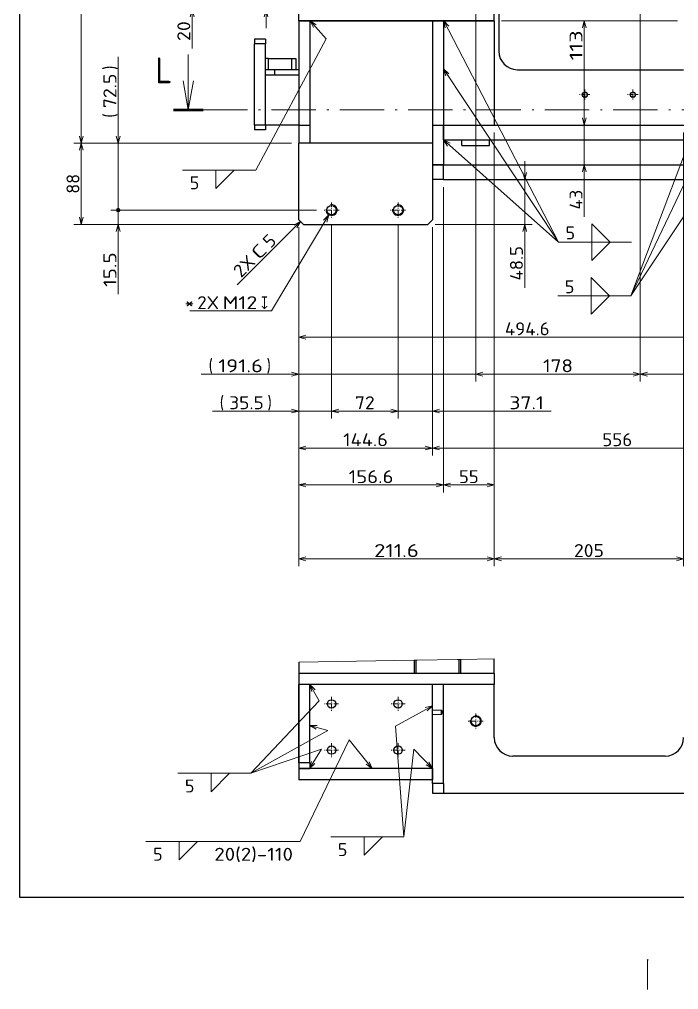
# Model space of a CAD drawing. Extents: x 0 to 1254, y -12 to 833.
# Drawn here: x 40 to 218.4, y 0 to 262.5 of the extents above; entities that cross this region are included whole.
import ezdxf
from ezdxf.enums import TextEntityAlignment as Align

# ---------------------------------------------------------------- set-up
doc = ezdxf.new("R2010")
doc.units = 0
doc.linetypes.add('DASHDOT', pattern=[18.5, 12, -3, 0.5, -3])
doc.layers.get('0').update_dxf_attribs({"lineweight": 13})
doc.styles.add('GDT', font='gdt.shx')
doc.styles.get("Standard").update_dxf_attribs({"font": 'isocp.shx'})
doc.dimstyles.get("Standard").update_dxf_attribs({"dimtxt": 2.5, "dimasz": 2.5, "dimexe": 1.25, "dimexo": 0.625, "dimtad": 1, "dimcen": 2.5, "dimadec": 0, "dimazin": 0, "dimtfac": 1, "dimtmove": 0, "dimatfit": 0, "dimfxl": 1, "dimarcsym": 0})

# ---------------------------------------------------------------- blocks, each defined once
blk = doc.blocks.new('*D194')
at = {"color": 214, "lineweight": 13}
for p, q in [((123.699819, 209.637482), (108.229497, 183.631684)), ((108.229497, 183.631684), (86.135137, 183.631684))]:
    blk.add_line(p, q, dxfattribs=at)
blk.add_lwpolyline([(123.157018, 207.712548), (123.699819, 209.637482), (122.267278, 208.241837)], dxfattribs=at)
for s, width, p, p2 in [('2X', 0.953544, (88.135137, 184.131684), (94.015325, 184.131684)), ('M12', 0.921945, (95.01534, 184.131684), (104.388448, 184.131684))]:
    blk.add_text(s, height=3.5, dxfattribs=dict(at, width=width)).set_placement(p, p2, align=Align.FIT)
at = {"color": 214, "lineweight": 13, "style": 'GDT', "width": 0.52601}
blk.add_text('x', height=3.5, dxfattribs=at).set_placement((105.388463, 184.131684), (107.229497, 184.131684), align=Align.FIT)
blk = doc.blocks.new('*D206')
at = {"color": 7, "lineweight": 13}
for p, q in [((239.241704, 234.926621), (239.241704, 174.551621)), ((115.59171, 206.301621), (115.59171, 174.551621)), ((115.59171, 176.551621), (239.241704, 176.551621))]:
    blk.add_line(p, q, dxfattribs=at)
for points in [[(117.523549, 177.06926), (115.59171, 176.551621), (117.523549, 176.033982)], [(237.309854, 176.033982), (239.241704, 176.551621), (237.309854, 177.06926)]]:
    blk.add_lwpolyline(points, dxfattribs=at)
at = {"color": 7, "lineweight": 13, "width": 0.8352}
blk.add_text('494.6', height=3.5, dxfattribs=at).set_placement((171.361509, 177.051621), (183.471906, 177.051621), align=Align.FIT)
blk = doc.blocks.new('*D208')
at = {"color": 7, "lineweight": 13}
for p, q in [((176.741704, 189.878724), (176.741704, 224.176621)), ((152.491704, 207.051621), (178.741704, 207.051621))]:
    blk.add_line(p, q, dxfattribs=at)
for points in [[(176.224065, 221.108475), (176.741704, 219.176621), (177.259343, 221.108475)], [(177.259343, 205.119767), (176.741704, 207.051621), (176.224065, 205.119767)]]:
    blk.add_lwpolyline(points, dxfattribs=at)
at = {"color": 7, "lineweight": 13, "width": 0.836938}
blk.add_text('48.5', height=3.5, rotation=90, dxfattribs=at).set_placement((176.241704, 191.878724), (176.241704, 201.224526), align=Align.FIT)
blk = doc.blocks.new('*D212')
at = {"color": 7, "lineweight": 13}
for p, q in [((106.741704, 260.176621), (106.741704, 284.839555)), ((114.726827, 272.926621), (104.741704, 272.926621)), ((113.59171, 265.176621), (104.741704, 265.176621))]:
    blk.add_line(p, q, dxfattribs=at)
for points in [[(106.224065, 274.858472), (106.741704, 272.926621), (107.259343, 274.858472)], [(107.259343, 263.244771), (106.741704, 265.176621), (106.224065, 263.244771)]]:
    blk.add_lwpolyline(points, dxfattribs=at)
at = {"color": 7, "lineweight": 13, "width": 1.036294}
blk.add_text('31', height=3.5, rotation=90, dxfattribs=at).set_placement((106.241704, 277.485367), (106.241704, 282.839555), align=Align.FIT)
blk = doc.blocks.new('*D229')
at = {"color": 7, "lineweight": 13}
for p, q in [((115.59171, 206.301621), (115.59171, 144.551621)), ((151.741704, 206.301621), (151.741704, 144.551621)), ((115.59171, 146.551621), (151.741704, 146.551621))]:
    blk.add_line(p, q, dxfattribs=at)
for points in [[(117.523549, 147.06926), (115.59171, 146.551621), (117.523549, 146.033982)], [(149.80985, 146.033982), (151.741704, 146.551621), (149.80985, 147.06926)]]:
    blk.add_lwpolyline(points, dxfattribs=at)
at = {"color": 7, "lineweight": 13, "width": 0.835201}
blk.add_text('144.6', height=3.5, dxfattribs=at).set_placement((127.611501, 147.051621), (139.721914, 147.051621), align=Align.FIT)
blk = doc.blocks.new('*D230')
at = {"color": 7, "lineweight": 13}
for p, q in [((151.741704, 206.301621), (151.741704, 144.551621)), ((290.741704, 206.301621), (290.741704, 144.551621)), ((151.741704, 146.551621), (290.741704, 146.551621))]:
    blk.add_line(p, q, dxfattribs=at)
for points in [[(153.673559, 147.06926), (151.741704, 146.551621), (153.673559, 146.033982)], [(288.809853, 146.033982), (290.741704, 146.551621), (288.809853, 147.06926)]]:
    blk.add_lwpolyline(points, dxfattribs=at)
at = {"color": 7, "lineweight": 13, "width": 0.854609}
blk.add_text('556', height=3.5, dxfattribs=at).set_placement((197.710302, 147.051621), (205.829091, 147.051621), align=Align.FIT)
blk = doc.blocks.new('*D234')
at = {"color": 7, "lineweight": 13}
for p, q in [((168.491704, 231.926621), (168.491704, 114.551621)), ((219.741704, 231.926621), (219.741704, 114.551621)), ((168.491704, 116.551621), (219.741704, 116.551621))]:
    blk.add_line(p, q, dxfattribs=at)
for points in [[(170.423559, 117.06926), (168.491704, 116.551621), (170.423559, 116.033982)], [(217.80985, 116.033982), (219.741704, 116.551621), (217.80985, 117.06926)]]:
    blk.add_lwpolyline(points, dxfattribs=at)
at = {"color": 7, "lineweight": 13, "width": 0.854609}
blk.add_text('205', height=3.5, dxfattribs=at).set_placement((190.057309, 117.051621), (198.176099, 117.051621), align=Align.FIT)
blk = doc.blocks.new('*D235')
at = {"color": 7, "lineweight": 13}
for p, q in [((168.491704, 231.926621), (168.491704, 114.551621)), ((115.59171, 206.301621), (115.59171, 114.551621)), ((115.59171, 116.551621), (168.491704, 116.551621))]:
    blk.add_line(p, q, dxfattribs=at)
for points in [[(117.523549, 117.06926), (115.59171, 116.551621), (117.523549, 116.033982)], [(166.55985, 116.033982), (168.491704, 116.551621), (166.55985, 117.06926)]]:
    blk.add_lwpolyline(points, dxfattribs=at)
at = {"color": 7, "lineweight": 13, "width": 0.835201}
blk.add_text('211.6', height=3.5, dxfattribs=at).set_placement((135.986501, 117.051621), (148.096914, 117.051621), align=Align.FIT)
blk = doc.blocks.new('*D238')
at = {"color": 7, "lineweight": 13}
for p, q in [((113.59171, 229.051621), (54.741704, 229.051621)), ((56.741704, 207.051621), (56.741704, 229.051621)), ((114.84171, 207.051621), (54.741704, 207.051621))]:
    blk.add_line(p, q, dxfattribs=at)
for points in [[(57.259343, 227.119767), (56.741704, 229.051621), (56.224065, 227.119767)], [(56.224065, 208.983475), (56.741704, 207.051621), (57.259343, 208.983475)]]:
    blk.add_lwpolyline(points, dxfattribs=at)
at = {"color": 7, "lineweight": 13, "width": 0.868247}
blk.add_text('88', height=3.5, rotation=90, dxfattribs=at).set_placement((56.241704, 215.374528), (56.241704, 220.728715), align=Align.FIT)
blk = doc.blocks.new('*D239')
at = {"color": 7, "lineweight": 13}
for p, q in [((243.491704, 350.55289), (54.741704, 350.55289)), ((56.741704, 229.051621), (56.741704, 350.55289)), ((113.59171, 229.051621), (54.741704, 229.051621))]:
    blk.add_line(p, q, dxfattribs=at)
for points in [[(57.259343, 348.621039), (56.741704, 350.55289), (56.224065, 348.621039)], [(56.224065, 230.983475), (56.741704, 229.051621), (57.259343, 230.983475)]]:
    blk.add_lwpolyline(points, dxfattribs=at)
for s, p in [(')', (56.241704, 294.861649)), ('(', (56.241704, 283.16483))]:
    blk.add_text(s, height=3.5, rotation=90.000003, dxfattribs=at).set_placement(p)
at = {"color": 7, "lineweight": 13, "width": 0.854609}
blk.add_text('486', height=3.5, rotation=90, dxfattribs=at).set_placement((56.241704, 285.74286), (56.241704, 293.861649), align=Align.FIT)
blk = doc.blocks.new('*D242')
at = {"color": 7, "lineweight": 13}
for p, q in [((120.429204, 210.926621), (64.741704, 210.926621)), ((66.741704, 188.145325), (66.741704, 210.426621)), ((114.84171, 207.051621), (64.741704, 207.051621))]:
    blk.add_line(p, q, dxfattribs=at)
at = {"color": 7, "lineweight": 13, "const_width": 0.5}
for points in [[(66.991704, 210.926621, 1), (66.491704, 210.926621)], [(66.491704, 210.926621, 1), (66.991704, 210.926621)]]:
    blk.add_lwpolyline(points, format="xyb", dxfattribs=at)
at = {"color": 7, "lineweight": 13}
blk.add_lwpolyline([(67.259343, 205.119767), (66.741704, 207.051621), (66.224065, 205.119767)], dxfattribs=at)
blk.add_circle((66.741704, 210.926621), 0.5, dxfattribs=at)
at = {"color": 7, "lineweight": 13, "width": 0.836938}
blk.add_text('15.5', height=3.5, rotation=90, dxfattribs=at).set_placement((66.241704, 190.145325), (66.241704, 199.491128), align=Align.FIT)
blk = doc.blocks.new('*D243')
at = {"color": 7, "lineweight": 13}
for p, q in [((66.741704, 211.426621), (66.741704, 252.444024)), ((113.59171, 229.051621), (64.741704, 229.051621)), ((120.429204, 210.926621), (64.741704, 210.926621))]:
    blk.add_line(p, q, dxfattribs=at)
blk.add_lwpolyline([(66.224065, 230.983475), (66.741704, 229.051621), (67.259343, 230.983475)], dxfattribs=at)
at = {"color": 7, "lineweight": 13, "const_width": 0.5}
for points in [[(66.991704, 210.926621, 1), (66.491704, 210.926621)], [(66.491704, 210.926621, 1), (66.991704, 210.926621)]]:
    blk.add_lwpolyline(points, format="xyb", dxfattribs=at)
at = {"color": 7, "lineweight": 13}
blk.add_circle((66.741704, 210.926621), 0.5, dxfattribs=at)
for s, p in [(')', (66.241704, 248.86599)), ('(', (66.241704, 235.942147))]:
    blk.add_text(s, height=3.5, rotation=90.000003, dxfattribs=at).set_placement(p)
at = {"color": 7, "lineweight": 13, "width": 0.836938}
blk.add_text('72.5', height=3.5, rotation=90, dxfattribs=at).set_placement((66.241704, 238.52018), (66.241704, 247.86599), align=Align.FIT)
blk = doc.blocks.new('*D244')
at = {"color": 7, "lineweight": 13}
for p, q in [((115.59171, 206.301621), (115.59171, 154.551621)), ((124.46671, 206.889123), (124.46671, 154.551621)), ((92.207494, 156.551621), (129.46671, 156.551621))]:
    blk.add_line(p, q, dxfattribs=at)
for points in [[(113.659856, 156.033982), (115.59171, 156.551621), (113.659856, 157.06926)], [(126.398549, 157.06926), (124.46671, 156.551621), (126.398549, 156.033982)]]:
    blk.add_lwpolyline(points, dxfattribs=at)
for s, p in [('(', (94.207494, 157.051621)), (')', (107.131337, 157.051621))]:
    blk.add_text(s, height=3.5, dxfattribs=at).set_placement(p)
at = {"color": 7, "lineweight": 13, "width": 0.836937}
blk.add_text('35.5', height=3.5, dxfattribs=at).set_placement((96.785543, 157.051621), (106.131337, 157.051621), align=Align.FIT)
blk = doc.blocks.new('*D245')
at = {"color": 7, "lineweight": 13}
for p, q in [((124.46671, 206.889123), (124.46671, 154.551621)), ((142.46671, 206.889123), (142.46671, 154.551621)), ((124.46671, 156.551621), (142.46671, 156.551621))]:
    blk.add_line(p, q, dxfattribs=at)
for points in [[(126.398549, 157.06926), (124.46671, 156.551621), (126.398549, 156.033982)], [(140.534856, 156.033982), (142.46671, 156.551621), (140.534856, 157.06926)]]:
    blk.add_lwpolyline(points, dxfattribs=at)
at = {"color": 7, "lineweight": 13, "width": 0.868247}
blk.add_text('72', height=3.5, dxfattribs=at).set_placement((130.789617, 157.051621), (136.143804, 157.051621), align=Align.FIT)
blk = doc.blocks.new('*D246')
at = {"color": 7, "lineweight": 13}
for p, q in [((142.46671, 206.889123), (142.46671, 154.551621)), ((151.741704, 206.301621), (151.741704, 154.551621)), ((137.46671, 156.551621), (183.922963, 156.551621))]:
    blk.add_line(p, q, dxfattribs=at)
for points in [[(140.534856, 156.033982), (142.46671, 156.551621), (140.534856, 157.06926)], [(153.673559, 157.06926), (151.741704, 156.551621), (153.673559, 156.033982)]]:
    blk.add_lwpolyline(points, dxfattribs=at)
at = {"color": 7, "lineweight": 13, "width": 0.91926}
blk.add_text('37.1', height=3.5, dxfattribs=at).set_placement((172.577153, 157.051621), (181.922963, 157.051621), align=Align.FIT)
blk = doc.blocks.new('*D250')
at = {"color": 7, "lineweight": 13}
for p, q in [((163.491704, 266.35162), (163.491704, 164.551621)), ((115.59171, 206.301621), (115.59171, 164.551621)), ((89.197088, 166.551621), (168.491704, 166.551621))]:
    blk.add_line(p, q, dxfattribs=at)
for points in [[(113.659856, 166.033982), (115.59171, 166.551621), (113.659856, 167.06926)], [(165.423559, 167.06926), (163.491704, 166.551621), (165.423559, 166.033982)]]:
    blk.add_lwpolyline(points, dxfattribs=at)
for s, p in [('(', (91.197088, 167.051621)), (')', (106.885534, 167.051621))]:
    blk.add_text(s, height=3.5, dxfattribs=at).set_placement(p)
at = {"color": 7, "lineweight": 13, "width": 0.835201}
blk.add_text('191.6', height=3.5, dxfattribs=at).set_placement((93.775121, 167.051621), (105.885534, 167.051621), align=Align.FIT)
blk = doc.blocks.new('*D251')
at = {"color": 7, "lineweight": 13}
for p, q in [((207.991704, 293.85162), (207.991704, 164.551621)), ((163.491704, 266.35162), (163.491704, 164.551621)), ((163.491704, 166.551621), (207.991704, 166.551621))]:
    blk.add_line(p, q, dxfattribs=at)
for points in [[(165.423559, 167.06926), (163.491704, 166.551621), (165.423559, 166.033982)], [(206.05985, 166.033982), (207.991704, 166.551621), (206.05985, 167.06926)]]:
    blk.add_lwpolyline(points, dxfattribs=at)
at = {"color": 7, "lineweight": 13, "width": 0.854609}
blk.add_text('178', height=3.5, dxfattribs=at).set_placement((181.682309, 167.051621), (189.801099, 167.051621), align=Align.FIT)
blk = doc.blocks.new('*D252')
at = {"color": 7, "lineweight": 13}
for p, q in [((207.991704, 293.85162), (207.991704, 164.551621)), ((252.491704, 266.35162), (252.491704, 164.551621)), ((207.991704, 166.551621), (252.491704, 166.551621))]:
    blk.add_line(p, q, dxfattribs=at)
for points in [[(209.923559, 167.06926), (207.991704, 166.551621), (209.923559, 166.033982)], [(250.559854, 166.033982), (252.491704, 166.551621), (250.559854, 167.06926)]]:
    blk.add_lwpolyline(points, dxfattribs=at)
at = {"color": 7, "lineweight": 13, "width": 0.854609}
blk.add_text('178', height=3.5, dxfattribs=at).set_placement((223.233564, 167.051621), (231.352353, 167.051621), align=Align.FIT)
blk = doc.blocks.new('*D262')
at = {"color": 7, "lineweight": 13}
for p, q in [((86.741704, 254.688325), (86.741704, 275.176621)), ((159.666707, 270.176621), (84.741704, 270.176621)), ((113.59171, 265.176621), (84.741704, 265.176621))]:
    blk.add_line(p, q, dxfattribs=at)
for points in [[(86.224065, 272.108472), (86.741704, 270.176621), (87.259343, 272.108472)], [(87.259343, 263.244771), (86.741704, 265.176621), (86.224065, 263.244771)]]:
    blk.add_lwpolyline(points, dxfattribs=at)
at = {"color": 7, "lineweight": 13, "width": 0.868247}
blk.add_text('20', height=3.5, rotation=90, dxfattribs=at).set_placement((86.241704, 256.688325), (86.241704, 262.042512), align=Align.FIT)
blk = doc.blocks.new('*D266')
at = {"color": 7, "lineweight": 13}
for p, q in [((154.741704, 217.176621), (154.741704, 134.551621)), ((115.59171, 206.301621), (115.59171, 134.551621)), ((115.59171, 136.551621), (154.741704, 136.551621))]:
    blk.add_line(p, q, dxfattribs=at)
for points in [[(117.523549, 137.06926), (115.59171, 136.551621), (117.523549, 136.033982)], [(152.80985, 136.033982), (154.741704, 136.551621), (152.80985, 137.06926)]]:
    blk.add_lwpolyline(points, dxfattribs=at)
at = {"color": 7, "lineweight": 13, "width": 0.835201}
blk.add_text('156.6', height=3.5, dxfattribs=at).set_placement((129.111501, 137.051621), (141.221914, 137.051621), align=Align.FIT)
blk = doc.blocks.new('*D267')
at = {"color": 7, "lineweight": 13}
for p, q in [((168.491704, 231.926621), (168.491704, 134.551621)), ((154.741704, 217.176621), (154.741704, 134.551621)), ((154.741704, 136.551621), (168.491704, 136.551621))]:
    blk.add_line(p, q, dxfattribs=at)
for points in [[(156.673559, 137.06926), (154.741704, 136.551621), (156.673559, 136.033982)], [(166.55985, 136.033982), (168.491704, 136.551621), (166.55985, 137.06926)]]:
    blk.add_lwpolyline(points, dxfattribs=at)
at = {"color": 7, "lineweight": 13, "width": 0.868247}
blk.add_text('55', height=3.5, dxfattribs=at).set_placement((158.939611, 137.051621), (164.293798, 137.051621), align=Align.FIT)
blk = doc.blocks.new('*D270')
at = {"color": 7, "lineweight": 13}
for p, q in [((170.491704, 262.176621), (218.098096, 262.176621)), ((192.865995, 233.926621), (192.865995, 262.176621))]:
    blk.add_line(p, q, dxfattribs=at)
for points in [[(193.383634, 260.244767), (192.865995, 262.176621), (192.348356, 260.244767)], [(192.348356, 235.858475), (192.865995, 233.926621), (193.383634, 235.858475)]]:
    blk.add_lwpolyline(points, dxfattribs=at)
at = {"color": 7, "lineweight": 13, "width": 0.854609}
blk.add_text('113', height=3.5, rotation=90, dxfattribs=at).set_placement((192.365995, 251.450951), (192.365995, 259.569741), align=Align.FIT)
blk = doc.blocks.new('*D271')
at = {"color": 7, "lineweight": 13}
blk.add_line((192.865995, 209.079346), (192.865995, 238.926621), dxfattribs=at)
for points in [[(192.348356, 235.858475), (192.865995, 233.926621), (193.383634, 235.858475)], [(193.383634, 221.244767), (192.865995, 223.176621), (192.348356, 221.244767)]]:
    blk.add_lwpolyline(points, dxfattribs=at)
at = {"color": 7, "lineweight": 13, "width": 0.868247}
blk.add_text('43', height=3.5, rotation=90, dxfattribs=at).set_placement((192.365995, 211.079346), (192.365995, 216.433533), align=Align.FIT)

msp = doc.modelspace()

# ---------------------------------------------------------------- linework, layer by layer
at = {"color": 7, "lineweight": 25}
for p, q in [((40, 816), (40, 25)), ((169.7417, 269.1631), (169.7417, 253.9266)), ((115.5917, 262.1766), (115.5917, 265.1766)), ((168.4917, 262.1766), (168.4917, 265.1766)), ((115.5917, 262.1766), (118.5917, 262.1766)), ((115.5917, 262.1766), (115.5917, 233.9266)), ((168.4917, 262.1766), (115.5917, 262.1766)), ((118.5917, 262.1766), (118.5917, 233.9266)), ((118.5917, 262.1766), (151.7417, 262.1766)), ((151.7417, 262.1766), (154.7417, 262.1766)), ((151.7417, 262.1766), (151.7417, 233.9266)), ((154.7417, 262.1766), (168.4917, 262.1766)), ((154.7417, 262.1766), (154.7417, 233.9266)), ((168.4917, 262.1766), (168.4917, 233.9266)), ((103.5917, 257.1766), (103.5917, 255.9266)), ((106.5917, 257.1766), (103.5917, 257.1766)), ((103.5917, 233.9266), (103.5917, 255.9266)), ((106.5917, 255.9266), (103.5917, 255.9266)), ((106.5917, 257.1766), (106.5917, 255.9266)), ((106.5917, 233.9266), (106.5917, 255.9266)), ((107.3417, 251.9266), (106.5917, 251.9266)), ((107.3417, 251.9266), (107.3417, 248.9266)), ((107.3417, 251.9266), (113.5917, 251.9266)), ((113.5917, 251.9266), (113.5917, 248.9266)), ((113.5917, 251.9266), (114.8417, 251.9266)), ((114.8417, 251.9266), (114.8417, 248.9266)), ((106.5917, 247.4266), (106.5917, 248.9266)), ((109.0917, 248.9266), (106.5917, 248.9266)), ((106.5917, 247.3266), (106.5917, 247.4266)), ((109.0917, 247.4266), (106.5917, 247.4266)), ((106.5917, 235.5266), (106.5917, 247.3266)), ((109.0917, 247.4266), (109.0917, 248.9266)), ((115.5917, 248.9266), (109.0917, 248.9266)), ((115.5917, 247.4266), (109.0917, 247.4266)), ((174.7417, 248.9266), (219.7416, 248.9266)), ((103.5917, 233.9266), (103.5917, 232.6766)), ((106.5917, 233.9266), (103.5917, 233.9266)), ((106.5917, 233.9266), (106.5917, 235.5266)), ((115.5916, 233.9266), (106.5917, 233.9266)), ((106.5917, 233.9266), (106.5917, 232.6766)), ((115.5917, 233.9266), (118.5917, 233.9266)), ((115.5917, 233.9266), (115.5917, 229.0516)), ((118.5917, 233.9266), (118.5917, 229.0516)), ((151.7417, 233.9266), (154.7417, 233.9266)), ((151.7417, 233.9266), (151.7417, 223.1766)), ((154.7417, 229.9266), (154.7417, 233.9266)), ((154.7417, 233.9266), (233.4917, 233.9266)), ((154.7417, 233.9266), (154.7417, 223.1766)), ((106.5917, 232.6766), (103.5917, 232.6766)), ((151.7417, 229.0516), (115.5917, 229.0516)), ((115.5917, 208.3016), (115.5917, 229.0516)), ((154.7417, 229.9266), (154.7417, 223.1766)), ((154.7417, 229.9266), (233.4917, 229.9266)), ((159.7417, 229.9266), (167.2417, 229.9266)), ((159.7417, 228.4266), (159.7417, 229.9266)), ((159.7417, 228.4266), (167.2417, 228.4266)), ((167.2417, 228.4266), (167.2417, 229.9266)), ((154.7417, 223.1766), (151.7417, 223.1766)), ((151.7417, 223.1766), (151.7417, 208.3016)), ((151.7417, 223.1766), (154.7417, 223.1766)), ((154.7416, 223.1766), (233.4916, 223.1766)), ((154.7416, 223.1766), (233.4916, 223.1766)), ((154.7417, 219.1766), (154.7417, 223.1766)), ((154.7417, 219.1766), (151.7417, 219.1766)), ((154.7416, 219.1766), (233.4916, 219.1766)), ((116.8417, 207.0516), (115.5917, 208.3016)), ((151.7417, 208.3016), (150.4917, 207.0516)), ((116.8417, 207.0516), (150.4917, 207.0516)), ((158.9417, 89.3456), (158.9417, 85.555)), ((159.3417, 89.3524), (159.3417, 85.555)), ((168.4917, 85.555), (168.4917, 89.5075)), ((115.5917, 88.6109), (115.5917, 85.555)), ((146.8417, 89.1406), (146.8417, 85.555)), ((147.2417, 89.1473), (147.2417, 85.555)), ((115.5917, 85.555), (115.5917, 59.805)), ((115.5917, 85.555), (115.5917, 82.555)), ((168.4917, 85.555), (115.5917, 85.555)), ((147.2417, 85.555), (146.8417, 85.555)), ((159.3417, 85.555), (158.9417, 85.555)), ((168.4917, 85.555), (168.4917, 82.555)), ((118.5917, 82.555), (115.5917, 82.555)), ((115.5917, 61.4068), (115.5917, 82.555)), ((168.4917, 82.555), (115.5917, 82.555)), ((118.5917, 61.4068), (118.5917, 82.555)), ((154.7417, 82.555), (151.7417, 82.555)), ((151.7417, 55.7465), (151.7417, 82.555)), ((154.7417, 55.7465), (154.7417, 82.555)), ((168.4917, 68.18), (168.4917, 82.555)), ((154.2417, 74.482), (154.2417, 75.628)), ((214.7417, 63.18), (173.4917, 63.18)), ((118.5917, 61.4068), (115.5917, 61.4068)), ((115.5917, 61.4068), (115.5917, 59.805)), ((118.5917, 61.4068), (118.5917, 59.805)), ((115.5917, 59.805), (118.5917, 59.805)), ((151.7417, 59.805), (115.5917, 59.805)), ((115.5917, 59.805), (115.5917, 56.805)), ((151.7417, 59.805), (151.7417, 56.805)), ((151.7417, 56.805), (115.5917, 56.805)), ((154.7417, 55.7465), (151.7417, 55.7465)), ((151.7417, 55.7465), (151.7417, 53.18)), ((154.7417, 55.7465), (154.7417, 53.18)), ((151.7417, 53.18), (154.7417, 53.18)), ((154.7417, 53.18), (233.4917, 53.18)), ((40, 25), (1164, 25))]:
    msp.add_line(p, q, dxfattribs=at)
at = {"color": 7, "lineweight": 13}
for p, q in [((154.8078, 262.1766), (185.855, 202.288)), ((233.5767, 262.1766), (205.4642, 187.716)), ((85.7071, 238.0404), (85.7071, 253.0404)), ((154.7417, 249.161), (185.855, 202.288)), ((233.4917, 246.7138), (205.4642, 187.716)), ((154.7417, 229.9266), (185.855, 202.288)), ((233.4917, 229.9438), (205.4642, 187.716)), ((84.1601, 221.7451), (103.9533, 221.7451)), ((116.0627, 207.8306), (98.9044, 190.6723)), ((185.855, 202.288), (205.6482, 202.288)), ((185.671, 187.716), (205.4642, 187.716)), ((147.6417, 89.1541), (158.5417, 89.3389)), ((158.9417, 89.3456), (158.5417, 89.3389)), ((158.9417, 89.3456), (159.3417, 89.3524)), ((159.3417, 89.3524), (168.4917, 89.5075)), ((115.5917, 88.6109), (146.8417, 89.1406)), ((146.8417, 89.1406), (147.2417, 89.1473)), ((147.2417, 89.1473), (147.6417, 89.1541)), ((151.7417, 75.628), (154.2417, 75.628)), ((151.7417, 74.482), (154.2417, 74.482)), ((82.8571, 58.5231), (102.6503, 58.5231)), ((74.2417, 40.055), (115.9483, 40.055)), ((124.2417, 41.305), (144.0349, 41.305)), ((210, 0), (210, 8))]:
    msp.add_line(p, q, dxfattribs=at)
at = {"color": 7, "linetype": 'DASHDOT', "lineweight": 13, "ltscale": 0.07}
for p, q in [((194.3917, 242.1766), (191.5917, 242.1766)), ((192.9917, 243.5766), (192.9917, 240.7766)), ((207.3917, 242.1766), (204.5917, 242.1766)), ((205.9917, 243.5766), (205.9917, 240.7766))]:
    msp.add_line(p, q, dxfattribs=at)
at = {"color": 7, "lineweight": 100}
msp.add_line((81.7071, 238.0404), (89.7071, 238.0404), dxfattribs=at)
at = {"color": 7, "linetype": 'DASHDOT', "lineweight": 13}
msp.add_line((89.7071, 238.0404), (343.5408, 238.0404), dxfattribs=at)
at = {"color": 7, "linetype": 'DASHDOT', "lineweight": 13, "ltscale": 0.101875}
for p, q in [((124.4667, 212.9641), (124.4667, 208.8891)), ((142.4667, 212.9641), (142.4667, 208.8891)), ((126.5042, 210.9266), (122.4292, 210.9266)), ((144.5042, 210.9266), (140.4292, 210.9266)), ((163.4917, 74.7175), (163.4917, 70.6425)), ((165.5292, 72.68), (161.4542, 72.68))]:
    msp.add_line(p, q, dxfattribs=at)
at = {"color": 7, "linetype": 'DASHDOT', "lineweight": 13, "ltscale": 0.09375}
for p, q in [((124.4667, 79.18), (124.4667, 75.43)), ((142.4667, 79.18), (142.4667, 75.43)), ((126.3417, 77.305), (122.5917, 77.305)), ((144.3417, 77.305), (140.5917, 77.305)), ((124.4667, 66.68), (124.4667, 62.93)), ((142.4667, 66.68), (142.4667, 62.93)), ((126.3417, 64.805), (122.5917, 64.805)), ((144.3417, 64.805), (140.5917, 64.805))]:
    msp.add_line(p, q, dxfattribs=at)
at = {"color": 7, "lineweight": 13}
for points in [[(118.6507, 262.1766), (123.022, 257.2646), (103.9533, 221.7451)], [(120.3217, 261.0776), (118.6507, 262.1766), (119.5483, 260.3894)], [(156.1565, 260.6998), (154.8078, 262.1766), (155.2374, 260.2233)], [(156.2414, 247.8378), (154.7417, 249.161), (155.3788, 247.2652)], [(84.3179, 245.9188), (85.7071, 238.0404), (87.0962, 245.9188)], [(156.5298, 229.0306), (154.7417, 229.9266), (155.8422, 228.2566)], [(115.0627, 206.0985), (116.0627, 207.8306), (114.3307, 206.8306)], [(118.6242, 82.555), (121.1489, 78.1513), (102.6503, 58.5231)], [(120.0341, 81.1365), (118.6242, 82.555), (119.136, 80.6216)], [(151.7417, 76.7859), (141.7417, 71.305), (144.0349, 41.305)], [(150.2964, 75.4035), (151.7417, 76.7859), (149.7988, 76.3113)], [(118.5917, 71.4294), (123.4916, 70.1122), (102.6503, 58.5231)], [(120.5917, 71.4277), (118.5917, 71.4294), (120.3229, 70.428)], [(135.454, 59.805), (129.2417, 67.555), (115.9483, 40.055)], [(118.4823, 59.805), (121.7417, 65.055), (102.6503, 58.5231)], [(151.7417, 59.805), (146.7417, 65.055), (144.0349, 41.305)], [(119.0615, 61.7193), (118.4823, 59.805), (119.941, 61.1732)], [(133.8418, 60.9886), (135.454, 59.805), (134.6496, 61.6361)], [(150.0346, 60.8469), (151.7417, 59.805), (150.7842, 61.5609)]]:
    msp.add_lwpolyline(points, dxfattribs=at)
for points in [[(93.1805, 221.7451), (98.1526, 221.7451), (93.1805, 216.7731)], [(194.8755, 202.288), (199.8475, 202.288), (194.8755, 207.26)], [(194.8755, 202.288), (199.8475, 202.288), (194.8755, 197.316)], [(194.6915, 187.716), (199.6636, 187.716), (194.6915, 192.688)], [(194.6915, 187.716), (199.6636, 187.716), (194.6915, 182.7439)], [(91.8776, 58.5231), (96.8496, 58.5231), (91.8776, 53.551)], [(83.2622, 40.055), (88.2342, 40.055), (83.2622, 35.083)], [(133.2622, 41.305), (138.2342, 41.305), (133.2622, 36.333)]]:
    msp.add_lwpolyline(points, close=True, dxfattribs=at)
at = {"color": 7, "lineweight": 25}
for centre, radius in [((192.9917, 242.1766), 0.65), ((205.9917, 242.1766), 0.65), ((124.4667, 210.9266), 1.2875), ((142.4667, 210.9266), 1.2875), ((124.4667, 77.305), 1.125), ((142.4667, 77.305), 1.125), ((163.4917, 72.68), 1.2875), ((124.4667, 64.805), 1.125), ((142.4667, 64.805), 1.125)]:
    msp.add_circle(centre, radius, dxfattribs=at)
at = {"color": 7, "lineweight": 13}
msp.add_circle((210, 8), 0.1, dxfattribs=at)
at = {"color": 7, "lineweight": 25}
for centre, start, end in [((174.7417, 253.9266), 180, 270), ((173.4917, 68.18), 180, 270), ((214.7417, 68.18), 270, 0)]:
    msp.add_arc(centre, 5, start, end, dxfattribs=at)
at = {"color": 7, "lineweight": 13}
for centre, radius in [((192.9917, 242.1766), 0.75), ((205.9917, 242.1766), 0.75), ((124.4667, 210.9266), 1.5), ((142.4667, 210.9266), 1.5), ((163.4917, 72.68), 1.5)]:
    msp.add_arc(centre, radius, 169.999993, 100.000014, dxfattribs=at)
msp.add_open_spline([(154.2417, 75.628), (154.2966, 75.5451), (154.3454, 75.4585), (154.3865, 75.3671), (154.4439, 75.1771), (154.4445, 74.9795), (154.4285, 74.8821), (154.3847, 74.7408), (154.3186, 74.6081), (154.2946, 74.5651), (154.2689, 74.5231), (154.2417, 74.482)], degree=5, knots=[0, 0, 0, 0, 0, 0, 3.39631896, 3.39631896, 3.39631896, 6.79222726, 6.79222726, 6.79222726, 8.47571711, 8.47571711, 8.47571711, 8.47571711, 8.47571711, 8.47571711], dxfattribs=at)

# ---------------------------------------------------------------- texts
for s, height, width, p, p2 in [('L', 7, 0.86154, (76.7771, 245.2468), (81.372, 245.2468)), ('5', 3.5, 0.913976, (86.0851, 216.566), (88.6747, 216.566)), ('5', 3.5, 0.913974, (187.78, 203.0163), (190.3696, 203.0163)), ('5', 3.5, 0.913974, (187.596, 188.4443), (190.1856, 188.4443)), ('*', 3.5, 1.1952, (84.7108, 184.1815), (87.3004, 184.1815)), ('5', 3.5, 0.913976, (84.7821, 53.3439), (87.3717, 53.3439)), ('5', 3.5, 0.913976, (126.1667, 36.1258), (128.7563, 36.1258)), ('5', 3.5, 0.913976, (76.1667, 34.8758), (78.7563, 34.8758)), ('20(2)-110', 3.5, 0.74678, (92.7401, 34.8758), (114.0234, 34.8758))]:
    msp.add_text(s, height=height, dxfattribs=dict(at, width=width)).set_placement(p, p2, align=Align.FIT)
for s, rotation, width, p, p2 in [('5', 45, 0.913972, (107.9692, 200.4442), (109.8003, 202.2753)), ('C', 45.00009, 1.146432, (104.8301, 197.3051), (107.2621, 199.7371)), ('2X', 45, 0.953546, (99.9651, 192.44), (104.123, 196.598))]:
    msp.add_text(s, height=3.5, rotation=rotation, dxfattribs=dict(at, width=width)).set_placement(p, p2, align=Align.FIT)

# ---------------------------------------------------------------- dimensions: what is measured, and where the dimension line sits
at = {"lineweight": 0}
for base, p1, p2, angle, picture, middle in [((56.7417, 229.0516), (245.4917, 350.5529), (115.5917, 229.0516), 270, '*D239', (56.7417, 289.8023)), ((115.5917, 166.5516), (163.4917, 268.3516), (115.5917, 208.3016), 180, '*D250', (99.8303, 166.5516)), ((66.7417, 210.9266), (115.5917, 229.0516), (122.4292, 210.9266), 270, '*D243', (66.7417, 243.1931)), ((115.5917, 156.5516), (124.4667, 208.8891), (115.5917, 208.3016), 180, '*D244', (101.4584, 156.5516))]:
    dim = msp.add_linear_dim(base=base, p1=p1, p2=p2, angle=angle, text='(<>)', dimstyle='STANDARD', override={"dimlfac": 4}, dxfattribs=at)
    dim.commit()
    dim.dimension.update_dxf_attribs({"geometry": picture, "text_midpoint": middle, "dimtype": 160})
for base, p1, p2, angle, picture, middle, dimtype in [((163.4917, 166.5516), (207.9917, 295.8516), (163.4917, 268.3516), 180, '*D251', (185.7417, 166.5516), 160), ((207.9917, 166.5516), (252.4917, 268.3516), (207.9917, 295.8516), 180, '*D252', (227.293, 166.5516), 160), ((106.7417, 272.9266), (115.5917, 265.1766), (116.7268, 272.9266), 90, '*D212', (106.7417, 280.1625), 160), ((86.7417, 265.1766), (161.6667, 270.1766), (115.5917, 265.1766), 270, '*D262', (86.7417, 259.3654), 160), ((192.866, 262.1766), (190.366, 233.9266), (168.4917, 262.1766), 90, '*D270', (192.866, 255.5103), 160), ((192.866, 233.9266), (190.366, 223.1766), (190.366, 233.9266), 90, '*D271', (192.866, 213.7564), 161), ((154.7417, 136.5516), (168.4917, 233.9266), (154.7417, 219.1766), 180, '*D267', (161.6167, 136.5516), 160), ((219.7417, 116.5516), (168.4917, 233.9266), (219.7417, 233.9266), 0, '*D234', (194.1167, 116.5516), 161), ((56.7417, 207.0516), (115.5917, 229.0516), (116.8417, 207.0516), 270, '*D238', (56.7417, 218.0516), 160), ((176.7417, 207.0516), (174.2417, 219.1766), (150.4917, 207.0516), 270, '*D208', (176.7417, 196.5516), 160), ((115.5917, 136.5516), (154.7417, 219.1766), (115.5917, 208.3016), 180, '*D266', (135.1667, 136.5516), 160), ((66.7417, 207.0516), (122.4292, 210.9266), (116.8417, 207.0516), 270, '*D242', (66.7417, 194.8182), 160), ((115.5917, 146.5516), (151.7417, 208.3016), (115.5917, 208.3016), 180, '*D229', (133.6667, 146.5516), 161), ((124.4667, 156.5516), (142.4667, 208.8891), (124.4667, 208.8891), 180, '*D245', (133.4667, 156.5516), 161), ((142.4667, 156.5516), (151.7417, 208.3016), (142.4667, 208.8891), 180, '*D246', (177.2501, 156.5516), 160), ((151.7417, 146.5516), (290.7417, 208.3016), (151.7417, 208.3016), 180, '*D230', (201.7697, 146.5516), 161)]:
    dim = msp.add_linear_dim(base=base, p1=p1, p2=p2, angle=angle, dimstyle='STANDARD', override={"dimlfac": 4}, dxfattribs=at)
    dim.commit()
    dim.dimension.update_dxf_attribs({"geometry": picture, "text_midpoint": middle, "dimtype": dimtype})
for base, p2, picture, middle in [((239.2417, 176.5516), (239.2417, 236.9266), '*D206', (177.4167, 176.5516)), ((168.4917, 116.5516), (168.4917, 233.9266), '*D235', (142.0417, 116.5516))]:
    dim = msp.add_linear_dim(base=base, p1=(115.5917, 208.3016), p2=p2, dimstyle='STANDARD', override={"dimlfac": 4}, dxfattribs=at)
    dim.commit()
    dim.dimension.update_dxf_attribs({"geometry": picture, "text_midpoint": middle, "dimtype": 160})
dim = msp.add_diameter_dim_2p(p1=(125.2336, 212.2158), p2=(123.6998, 209.6375), text='2XM12<DEPTH>', dimstyle='STANDARD', override={"dimlfac": 4}, dxfattribs=at)
dim.commit()
dim.dimension.update_dxf_attribs({"geometry": '*D194', "text_midpoint": (106.4613, 180.6593), "dimtype": 163})

doc.saveas('drawing.dxf')
